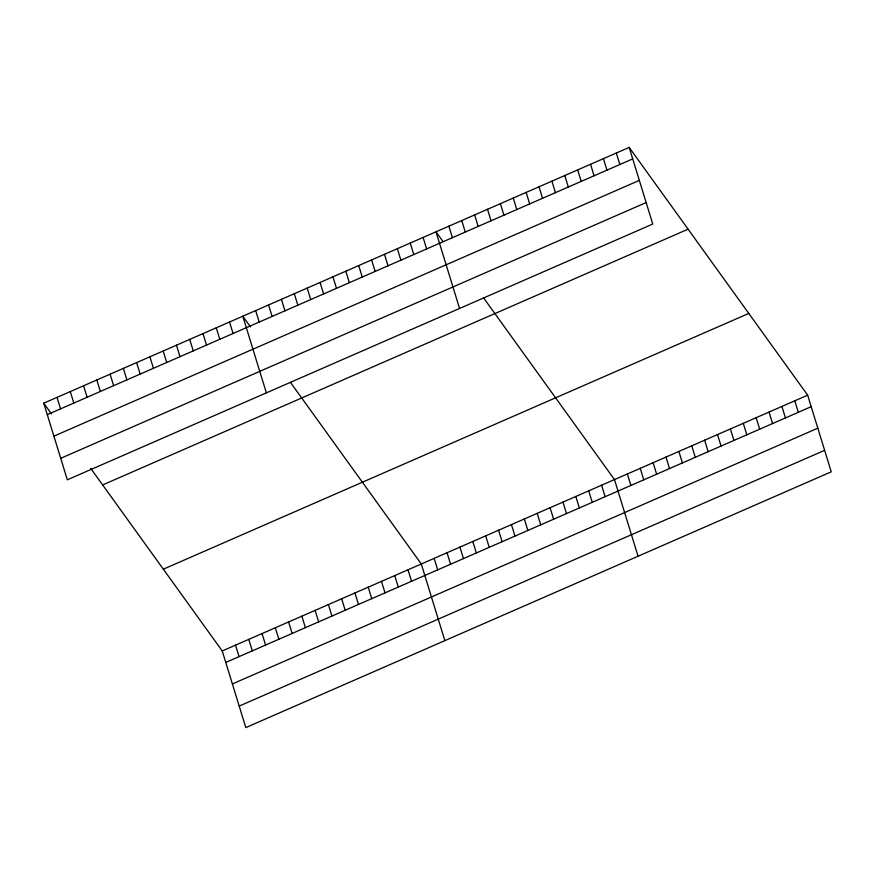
<?xml version="1.0" encoding="UTF-8"?>
<svg xmlns="http://www.w3.org/2000/svg" width="875" height="875" viewBox="0 0 875 875"><rect width="100%" height="100%" fill="white"/><g stroke="black" fill="none" stroke-linecap="round" stroke-linejoin="round"><path stroke-width="1.31" d="M629.18 147.405L652.761 224.044L67.331 479.817L43.75 403.178L629.18 147.405L807.669 395.183L831.25 471.822L245.82 727.595L222.239 650.956L90.727 468.387M47.283 414.663L632.712 158.9M53.9 436.155L639.33 180.392M60.714 458.314L646.144 202.552M102.648 484.936L688.078 229.173M163.341 569.188L748.77 313.425M222.239 650.956L807.669 395.183M225.772 662.441L811.202 406.678M232.389 683.944L817.819 428.17M239.203 706.092L824.633 450.33M443.002 241.544L435.991 231.809L459.561 308.448M483.667 298.003L614.48 479.588L638.061 556.227M250.512 326.922L242.802 316.214L266.372 392.853M290.478 382.408L421.291 563.992L444.861 640.631M43.75 403.178L51.461 413.886M794.795 400.816L798.328 412.3M781.911 406.438L785.444 417.922M769.038 412.07L772.57 423.555M756.153 417.692L759.686 429.177M743.28 423.325L746.812 434.809M730.395 428.947L733.928 440.431M717.511 434.58L721.055 446.064M616.306 153.037L619.839 164.522M704.638 440.202L708.17 451.686M603.422 158.659L606.955 170.144M691.753 445.823L695.286 457.319M590.548 164.292L594.081 175.777M678.88 451.456L682.412 462.941M577.664 169.914L581.197 181.398M665.995 457.078L669.528 468.573M564.78 175.547L568.312 187.031M653.122 462.711L656.655 474.195M551.906 181.169L555.439 192.653M640.238 468.333L643.77 479.817M539.022 186.802L542.555 198.286M627.364 473.966L630.897 485.45M526.148 192.423L529.681 203.908M513.264 198.045L516.797 209.541M601.606 485.22L605.139 496.705M500.391 203.678L503.923 215.162M588.722 490.842L592.255 502.327M487.506 209.3L491.039 220.795M575.837 496.475L579.37 507.959M474.633 214.933L478.166 226.417M562.964 502.097L566.497 513.581M461.748 220.555L465.281 232.039M550.08 507.719L553.613 519.214M448.864 226.188L452.397 237.672M537.206 513.352L540.739 524.836M524.322 518.973L527.855 530.469M423.106 237.442L426.639 248.927M511.448 524.606L514.981 536.091M410.233 243.064L413.766 254.548M498.564 530.228L502.097 541.712M397.348 248.697L400.881 260.181M485.691 535.861L489.223 547.345M384.475 254.319L388.008 265.803M472.806 541.483L476.339 552.967M371.591 259.941L375.123 271.436M459.922 547.116L463.455 558.6M358.717 265.573L362.25 277.058M447.048 552.738L450.581 564.222M345.833 271.195L349.366 282.68M434.164 558.37L437.697 569.855M332.948 276.828L336.492 288.312M320.075 282.45L323.608 293.934M408.023 569.789L411.556 581.273M307.191 288.083L310.723 299.567M394.745 575.586L398.278 587.07M294.317 293.705L297.85 305.189M381.478 581.383L385.011 592.867M281.433 299.338L284.966 310.822M368.211 587.18L371.744 598.664M268.559 304.959L272.092 316.444M354.944 592.977L358.477 604.461M255.675 310.581L259.208 322.077M341.666 598.773L345.198 610.258M328.398 604.57L331.931 616.055M229.523 322.011L233.056 333.495M315.131 610.367L318.664 621.852M216.256 327.808L219.789 339.292M301.864 616.164L305.397 627.659M202.989 333.605L206.522 345.089M288.586 621.961L292.119 633.456M189.722 339.402L193.255 350.886M275.319 627.758L278.852 639.253M176.444 345.198L179.977 356.683M262.052 633.555L265.584 645.05M163.177 350.995L166.709 362.48M248.784 639.362L252.317 650.847M149.909 356.792L153.442 368.277M235.506 645.159L239.05 656.644M136.642 362.589L140.175 374.073M123.364 368.386L126.897 379.87M110.097 374.183L113.63 385.678M96.83 379.98L100.363 391.475M83.562 385.777L87.095 397.272M70.284 391.573L73.828 403.069M57.017 397.381L60.55 408.866"/></g></svg>
